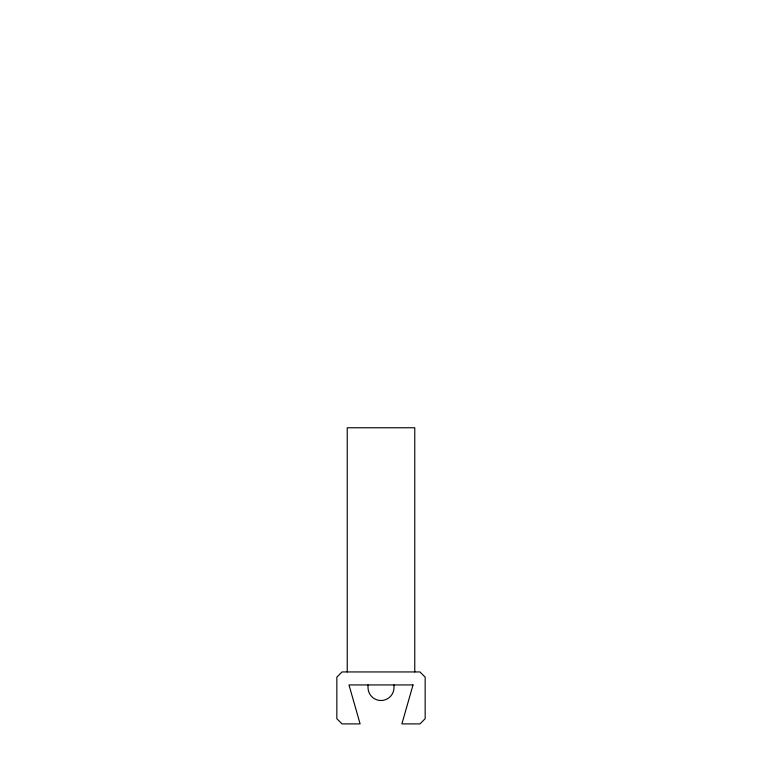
<?xml version="1.0" encoding="UTF-8"?>
<svg xmlns="http://www.w3.org/2000/svg" width="762" height="762" viewBox="0 0 762 762"><rect width="100%" height="100%" fill="white"/><g stroke="black" fill="none" stroke-linecap="round" stroke-linejoin="round"><path stroke-width="1.14" d="M414.766 671.941L414.766 427.758L347.234 427.758L347.234 671.941M393.992 684.933L393.992 687.534A12.992 12.992 0 0 1 381 700.516A12.992 12.992 0 0 1 368.008 687.534L368.008 684.933M413.023 684.933L401.888 723.9L419.967 723.9L425.158 718.699L425.158 677.142L419.967 671.941L342.033 671.941L336.842 677.142L336.842 718.709L342.033 723.9L360.112 723.9L348.977 684.933L413.023 684.933"/></g></svg>
